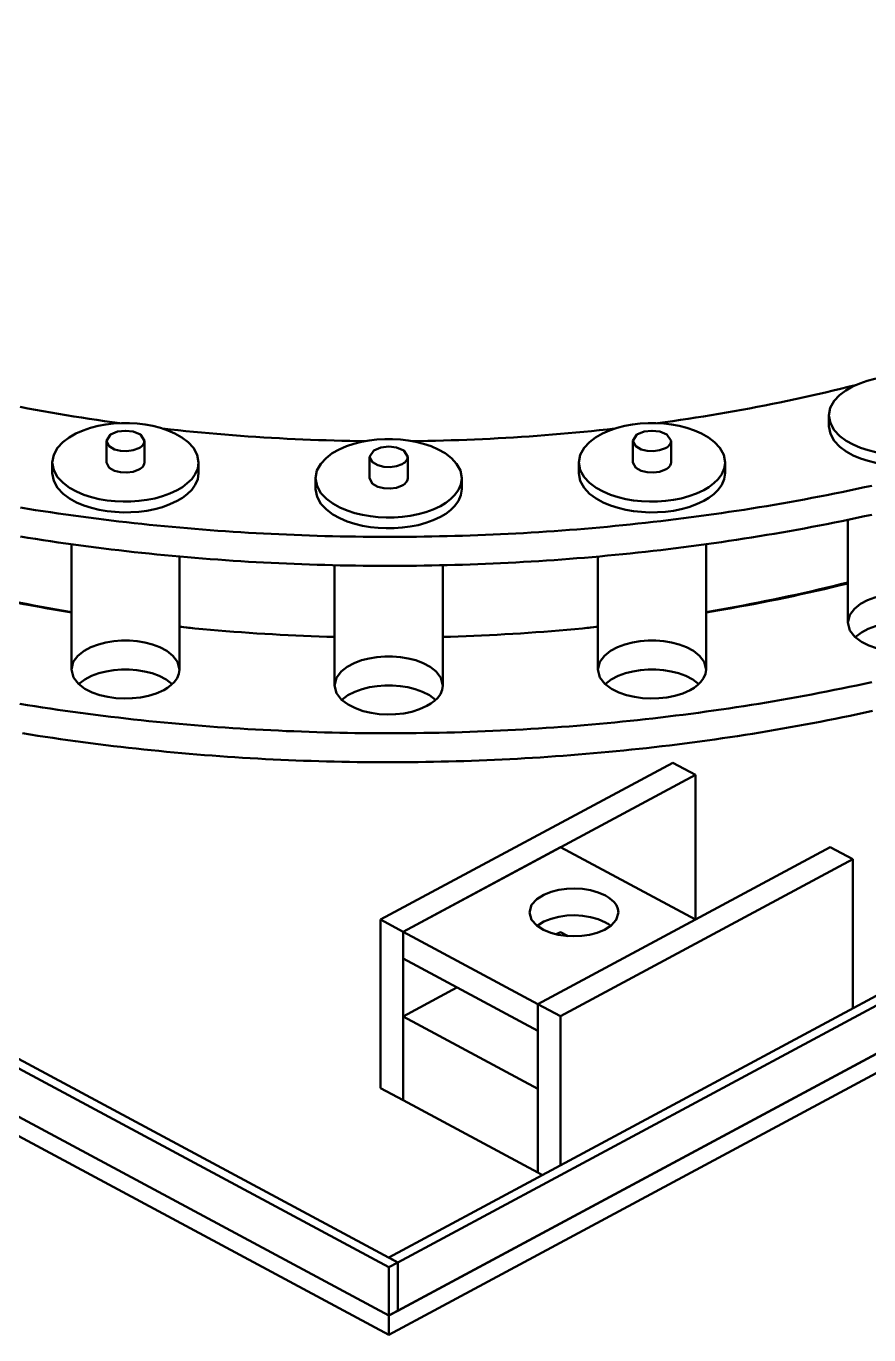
# Model space of a CAD drawing. Header units: millimetres. Extents: x 0 to 841, y 0 to 594.
# Drawn here: x 280.31 to 302.83, y 284.09 to 319.07 of the extents above; entities that cross this region are included whole.
import ezdxf

# ---------------------------------------------------------------- set-up
doc = ezdxf.new("R2010")
doc.units = ezdxf.units.MM
doc.layers.add('VIS', color=7, linetype='CONTINUOUS', lineweight=50)

msp = doc.modelspace()

# ---------------------------------------------------------------- linework, layer by layer
at = {"layer": 'VIS'}
for points in [[(228.694, 319.068), (290.24, 286.024)], [(228.453, 318.939), (290, 285.895)], [(290, 286.153), (351.066, 318.939)], [(290.24, 286.024), (351.306, 318.81)], [(228.453, 317.648), (290, 284.604)], [(228.453, 317.648), (290, 284.604)], [(290, 284.604), (351.547, 317.648)], [(290.24, 284.733), (351.306, 317.519)], [(228.453, 317.132), (290, 284.088)], [(290, 284.088), (351.547, 317.132)], [(305.674, 308.663), (305.637, 308.868), (305.536, 309.051), (305.393, 309.205), (305.226, 309.332), (305.044, 309.435), (304.851, 309.519), (304.652, 309.585), (304.449, 309.637), (304.242, 309.674), (304.034, 309.699), (303.824, 309.711), (303.614, 309.711), (303.405, 309.699), (303.197, 309.674), (302.99, 309.637), (302.787, 309.585), (302.588, 309.519), (302.395, 309.435), (302.213, 309.332), (302.046, 309.205), (301.903, 309.051), (301.802, 308.868), (301.764, 308.663)], [(297.185, 308.454), (297.39, 308.482), (297.595, 308.512), (297.801, 308.542), (298.006, 308.573), (298.211, 308.604), (298.416, 308.637), (298.621, 308.671), (298.825, 308.705), (299.03, 308.74), (299.234, 308.776), (299.438, 308.813), (299.642, 308.851), (299.846, 308.89), (300.05, 308.929), (300.253, 308.97), (300.457, 309.011), (300.66, 309.053), (300.863, 309.096), (301.065, 309.14), (301.268, 309.185), (301.47, 309.231), (301.672, 309.278), (301.874, 309.326), (302.076, 309.374), (302.277, 309.424), (302.479, 309.474)], [(297.185, 308.454), (297.39, 308.482), (297.595, 308.512), (297.801, 308.542), (298.006, 308.573), (298.211, 308.604), (298.416, 308.637), (298.621, 308.671), (298.825, 308.705), (299.03, 308.74), (299.234, 308.776), (299.438, 308.813), (299.642, 308.851), (299.846, 308.89), (300.05, 308.929), (300.253, 308.97), (300.457, 309.011), (300.66, 309.053), (300.863, 309.096), (301.065, 309.14), (301.268, 309.185), (301.47, 309.231), (301.672, 309.278), (301.874, 309.326), (302.076, 309.374), (302.277, 309.424), (302.479, 309.474)], [(280.154, 308.89), (280.358, 308.851), (280.562, 308.813), (280.766, 308.776), (280.97, 308.74), (281.175, 308.705), (281.379, 308.671), (281.584, 308.637), (281.789, 308.604), (281.994, 308.573), (282.199, 308.542), (282.405, 308.512), (282.61, 308.482), (282.815, 308.454)], [(280.154, 308.89), (280.358, 308.851), (280.562, 308.813), (280.766, 308.776), (280.97, 308.74), (281.175, 308.705), (281.379, 308.671), (281.584, 308.637), (281.789, 308.604), (281.994, 308.573), (282.199, 308.542), (282.405, 308.512), (282.61, 308.482), (282.815, 308.454)], [(301.764, 308.663), (301.803, 308.454), (301.908, 308.269), (302.054, 308.113), (302.225, 307.986), (302.412, 307.883), (302.608, 307.799), (302.811, 307.734), (303.019, 307.683), (303.229, 307.647), (303.441, 307.624), (303.655, 307.614), (303.868, 307.616), (304.081, 307.631), (304.293, 307.659), (304.502, 307.701), (304.708, 307.757), (304.909, 307.83), (305.102, 307.921)], [(301.764, 308.663), (301.764, 308.376)], [(284.919, 307.407), (284.881, 307.613), (284.78, 307.796), (284.638, 307.95), (284.471, 308.076), (284.288, 308.18), (284.096, 308.263), (283.897, 308.33), (283.693, 308.381), (283.487, 308.419), (283.278, 308.443), (283.069, 308.456), (282.859, 308.456), (282.649, 308.443), (282.441, 308.419), (282.235, 308.381), (282.031, 308.33), (281.832, 308.263), (281.64, 308.18), (281.457, 308.076), (281.29, 307.95), (281.148, 307.796), (281.047, 307.613), (281.009, 307.407)], [(283.474, 307.981), (283.365, 308.151), (283.172, 308.231), (282.964, 308.255), (282.756, 308.231), (282.563, 308.151), (282.454, 307.981)], [(283.956, 308.312), (284.164, 308.289), (284.372, 308.266), (284.579, 308.245), (284.787, 308.224), (284.995, 308.204), (285.203, 308.185), (285.411, 308.167), (285.62, 308.15), (285.828, 308.133), (286.036, 308.118), (286.245, 308.103), (286.453, 308.089), (286.661, 308.075), (286.87, 308.063), (287.079, 308.051), (287.287, 308.04), (287.496, 308.03), (287.705, 308.021), (287.913, 308.013), (288.122, 308.005), (288.331, 307.998), (288.54, 307.992), (288.748, 307.987), (288.957, 307.983), (289.166, 307.979), (289.375, 307.976)], [(283.956, 308.312), (284.164, 308.289), (284.372, 308.266), (284.579, 308.245), (284.787, 308.224), (284.995, 308.204), (285.203, 308.185), (285.411, 308.167), (285.62, 308.15), (285.828, 308.133), (286.036, 308.118), (286.245, 308.103), (286.453, 308.089), (286.661, 308.075), (286.87, 308.063), (287.079, 308.051), (287.287, 308.04), (287.496, 308.03), (287.705, 308.021), (287.913, 308.013), (288.122, 308.005), (288.331, 307.998), (288.54, 307.992), (288.748, 307.987), (288.957, 307.983), (289.166, 307.979), (289.375, 307.976)], [(290.625, 307.976), (290.834, 307.979), (291.043, 307.983), (291.252, 307.987), (291.46, 307.992), (291.669, 307.998), (291.878, 308.005), (292.087, 308.013), (292.295, 308.021), (292.504, 308.03), (292.713, 308.04), (292.921, 308.051), (293.13, 308.063), (293.339, 308.075), (293.547, 308.089), (293.755, 308.103), (293.964, 308.118), (294.172, 308.133), (294.38, 308.15), (294.589, 308.167), (294.797, 308.185), (295.005, 308.204), (295.213, 308.224), (295.421, 308.245), (295.628, 308.266), (295.836, 308.289), (296.044, 308.312)], [(290.625, 307.976), (290.834, 307.979), (291.043, 307.983), (291.252, 307.987), (291.46, 307.992), (291.669, 307.998), (291.878, 308.005), (292.087, 308.013), (292.295, 308.021), (292.504, 308.03), (292.713, 308.04), (292.921, 308.051), (293.13, 308.063), (293.339, 308.075), (293.547, 308.089), (293.755, 308.103), (293.964, 308.118), (294.172, 308.133), (294.38, 308.15), (294.589, 308.167), (294.797, 308.185), (295.005, 308.204), (295.213, 308.224), (295.421, 308.245), (295.628, 308.266), (295.836, 308.289), (296.044, 308.312)], [(298.991, 307.407), (298.953, 307.613), (298.852, 307.796), (298.71, 307.95), (298.543, 308.076), (298.36, 308.18), (298.168, 308.263), (297.969, 308.33), (297.765, 308.381), (297.559, 308.419), (297.351, 308.443), (297.141, 308.456), (296.931, 308.456), (296.722, 308.443), (296.513, 308.419), (296.307, 308.381), (296.103, 308.33), (295.904, 308.263), (295.712, 308.18), (295.529, 308.076), (295.362, 307.95), (295.22, 307.796), (295.119, 307.613), (295.081, 307.407)], [(297.546, 307.981), (297.437, 308.151), (297.244, 308.231), (297.036, 308.255), (296.828, 308.231), (296.635, 308.151), (296.526, 307.981)], [(301.764, 308.376), (301.803, 308.167), (301.908, 307.982), (302.054, 307.827), (302.225, 307.699), (302.412, 307.596), (302.608, 307.513), (302.811, 307.447), (303.019, 307.396), (303.229, 307.36), (303.441, 307.337), (303.655, 307.327), (303.868, 307.33), (304.081, 307.345), (304.293, 307.373), (304.502, 307.414), (304.708, 307.471), (304.909, 307.543), (305.102, 307.634)], [(282.454, 307.981), (282.529, 307.838), (282.674, 307.756), (282.836, 307.716), (283.003, 307.708), (283.168, 307.73), (283.325, 307.787)], [(282.454, 307.981), (282.454, 307.407)], [(283.325, 307.787), (283.361, 307.809), (283.395, 307.835), (283.426, 307.865), (283.451, 307.9), (283.468, 307.939), (283.474, 307.981)], [(283.474, 307.981), (283.474, 307.407)], [(291.955, 306.982), (291.917, 307.187), (291.816, 307.37), (291.674, 307.524), (291.507, 307.651), (291.324, 307.754), (291.132, 307.838), (290.933, 307.904), (290.729, 307.956), (290.523, 307.993), (290.314, 308.018), (290.105, 308.03), (289.895, 308.03), (289.686, 308.018), (289.477, 307.993), (289.271, 307.956), (289.067, 307.904), (288.868, 307.838), (288.676, 307.754), (288.493, 307.651), (288.326, 307.524), (288.184, 307.37), (288.083, 307.187), (288.045, 306.982)], [(290.51, 307.555), (290.401, 307.725), (290.208, 307.805), (290, 307.829), (289.792, 307.805), (289.599, 307.725), (289.49, 307.555)], [(296.526, 307.981), (296.602, 307.838), (296.746, 307.756), (296.908, 307.716), (297.075, 307.708), (297.24, 307.73), (297.397, 307.787)], [(296.526, 307.981), (296.526, 307.407)], [(297.397, 307.787), (297.433, 307.809), (297.468, 307.835), (297.498, 307.865), (297.523, 307.9), (297.54, 307.939), (297.546, 307.981)], [(297.546, 307.981), (297.546, 307.407)], [(289.49, 307.555), (289.565, 307.412), (289.71, 307.33), (289.872, 307.29), (290.039, 307.282), (290.204, 307.305), (290.361, 307.362)], [(289.49, 307.555), (289.49, 306.982)], [(290.361, 307.362), (290.397, 307.384), (290.431, 307.409), (290.462, 307.439), (290.487, 307.474), (290.504, 307.513), (290.51, 307.555)], [(290.51, 307.555), (290.51, 306.982)], [(281.009, 307.407), (281.048, 307.199), (281.152, 307.013), (281.298, 306.858), (281.469, 306.731), (281.656, 306.627), (281.853, 306.544), (282.056, 306.478), (282.263, 306.428), (282.473, 306.391), (282.686, 306.368), (282.899, 306.358), (283.112, 306.361), (283.325, 306.376), (283.537, 306.404), (283.746, 306.446), (283.952, 306.502), (284.153, 306.574), (284.346, 306.665)], [(281.009, 307.407), (281.009, 307.121)], [(282.454, 307.407), (282.529, 307.264), (282.674, 307.182), (282.836, 307.142), (283.003, 307.134), (283.168, 307.156), (283.325, 307.214)], [(283.325, 307.214), (283.361, 307.236), (283.395, 307.261), (283.426, 307.291), (283.451, 307.326), (283.468, 307.365), (283.474, 307.407)], [(284.346, 306.665), (284.487, 306.749), (284.618, 306.848), (284.735, 306.963), (284.831, 307.096), (284.896, 307.246), (284.919, 307.407)], [(284.919, 307.407), (284.919, 307.121)], [(295.081, 307.407), (295.12, 307.199), (295.224, 307.013), (295.37, 306.858), (295.542, 306.731), (295.728, 306.627), (295.925, 306.544), (296.128, 306.478), (296.335, 306.428), (296.546, 306.391), (296.758, 306.368), (296.971, 306.358), (297.185, 306.361), (297.398, 306.376), (297.609, 306.404), (297.819, 306.446), (298.025, 306.502), (298.225, 306.574), (298.419, 306.665)], [(295.081, 307.407), (295.081, 307.121)], [(296.526, 307.407), (296.602, 307.264), (296.746, 307.182), (296.908, 307.142), (297.075, 307.134), (297.24, 307.156), (297.397, 307.214)], [(297.397, 307.214), (297.433, 307.236), (297.468, 307.261), (297.498, 307.291), (297.523, 307.326), (297.54, 307.365), (297.546, 307.407)], [(298.419, 306.665), (298.559, 306.749), (298.69, 306.848), (298.807, 306.963), (298.903, 307.096), (298.968, 307.246), (298.991, 307.407)], [(298.991, 307.407), (298.991, 307.121)], [(280.157, 306.199), (280.359, 306.166), (280.561, 306.135), (280.763, 306.104), (280.965, 306.073), (281.167, 306.044), (281.37, 306.015), (281.572, 305.987), (281.775, 305.959), (281.977, 305.933), (282.18, 305.907), (282.383, 305.881), (282.586, 305.856), (282.789, 305.832), (282.992, 305.809), (283.195, 305.786), (283.398, 305.765), (283.602, 305.743), (283.805, 305.723), (284.008, 305.703), (284.212, 305.684), (284.415, 305.665), (284.619, 305.647), (284.823, 305.63), (285.027, 305.613), (285.23, 305.598), (285.434, 305.582), (285.638, 305.568), (285.842, 305.554), (286.046, 305.541), (286.25, 305.528), (286.454, 305.517), (286.658, 305.506), (286.862, 305.495), (287.067, 305.485), (287.271, 305.476), (287.475, 305.468), (287.679, 305.46), (287.884, 305.453), (288.088, 305.446), (288.292, 305.44), (288.497, 305.435), (288.701, 305.43), (288.905, 305.427), (289.11, 305.423), (289.314, 305.421), (289.519, 305.419), (289.723, 305.418), (289.927, 305.417), (290.132, 305.417), (290.336, 305.418), (290.541, 305.419), (290.745, 305.422), (290.949, 305.424), (291.154, 305.428), (291.358, 305.432), (291.562, 305.436), (291.767, 305.442), (291.971, 305.448), (292.175, 305.455), (292.38, 305.462), (292.584, 305.47), (292.788, 305.479), (292.992, 305.488), (293.197, 305.498), (293.401, 305.509), (293.605, 305.52), (293.809, 305.532), (294.013, 305.545), (294.217, 305.558), (294.421, 305.572), (294.625, 305.587), (294.829, 305.602), (295.032, 305.618), (295.236, 305.635), (295.44, 305.652), (295.643, 305.67), (295.847, 305.689), (296.05, 305.708), (296.254, 305.729), (296.457, 305.749), (296.66, 305.771), (296.864, 305.793), (297.067, 305.816), (297.27, 305.839), (297.473, 305.863), (297.676, 305.888), (297.879, 305.914), (298.081, 305.94), (298.284, 305.967), (298.486, 305.995), (298.689, 306.023), (298.891, 306.052), (299.093, 306.082), (299.296, 306.113), (299.498, 306.144), (299.699, 306.176), (299.901, 306.208), (300.103, 306.242), (300.304, 306.276), (300.506, 306.31), (300.707, 306.346), (300.908, 306.382), (301.109, 306.419), (301.31, 306.457), (301.511, 306.495), (301.712, 306.534), (301.912, 306.574), (302.113, 306.615), (302.313, 306.656), (302.513, 306.698), (302.713, 306.741), (302.912, 306.785)], [(281.009, 307.121), (281.048, 306.912), (281.152, 306.726), (281.298, 306.571), (281.469, 306.444), (281.656, 306.34), (281.853, 306.257), (282.056, 306.191), (282.263, 306.141), (282.473, 306.105), (282.686, 306.082), (282.899, 306.072), (283.112, 306.074), (283.325, 306.089), (283.537, 306.117), (283.746, 306.159), (283.952, 306.215), (284.153, 306.288), (284.346, 306.378)], [(284.346, 306.378), (284.487, 306.463), (284.618, 306.561), (284.735, 306.676), (284.831, 306.809), (284.896, 306.959), (284.919, 307.121)], [(288.045, 306.982), (288.084, 306.773), (288.188, 306.587), (288.334, 306.432), (288.506, 306.305), (288.692, 306.202), (288.889, 306.118), (289.092, 306.052), (289.299, 306.002), (289.51, 305.966), (289.722, 305.943), (289.935, 305.933), (290.149, 305.935), (290.362, 305.95), (290.573, 305.978), (290.783, 306.02), (290.988, 306.076), (291.189, 306.149), (291.382, 306.24)], [(288.045, 306.982), (288.045, 306.695)], [(289.49, 306.982), (289.565, 306.838), (289.71, 306.757), (289.872, 306.717), (290.039, 306.709), (290.204, 306.731), (290.361, 306.788)], [(290.361, 306.788), (290.397, 306.81), (290.431, 306.836), (290.462, 306.866), (290.487, 306.9), (290.504, 306.94), (290.51, 306.982)], [(291.382, 306.24), (291.523, 306.324), (291.654, 306.422), (291.771, 306.537), (291.867, 306.67), (291.932, 306.82), (291.955, 306.982)], [(291.955, 306.982), (291.955, 306.695)], [(295.081, 307.121), (295.12, 306.912), (295.224, 306.726), (295.37, 306.571), (295.542, 306.444), (295.728, 306.34), (295.925, 306.257), (296.128, 306.191), (296.335, 306.141), (296.546, 306.105), (296.758, 306.082), (296.971, 306.072), (297.185, 306.074), (297.398, 306.089), (297.609, 306.117), (297.819, 306.159), (298.025, 306.215), (298.225, 306.288), (298.419, 306.378)], [(298.419, 306.378), (298.559, 306.463), (298.69, 306.561), (298.807, 306.676), (298.903, 306.809), (298.968, 306.959), (298.991, 307.121)], [(288.045, 306.695), (288.084, 306.486), (288.188, 306.301), (288.334, 306.145), (288.506, 306.018), (288.692, 305.915), (288.889, 305.831), (289.092, 305.765), (289.299, 305.715), (289.51, 305.679), (289.722, 305.656), (289.935, 305.646), (290.149, 305.648), (290.362, 305.663), (290.573, 305.691), (290.783, 305.733), (290.988, 305.789), (291.189, 305.862), (291.382, 305.953)], [(291.382, 305.953), (291.523, 306.037), (291.654, 306.135), (291.771, 306.25), (291.867, 306.383), (291.932, 306.533), (291.955, 306.695)], [(280.157, 305.424), (280.359, 305.392), (280.561, 305.36), (280.763, 305.329), (280.965, 305.299), (281.167, 305.269), (281.37, 305.241), (281.572, 305.212), (281.775, 305.185), (281.977, 305.158), (282.18, 305.132), (282.383, 305.107), (282.586, 305.082), (282.789, 305.058), (282.992, 305.035), (283.195, 305.012), (283.398, 304.99), (283.602, 304.969), (283.805, 304.948), (284.008, 304.928), (284.212, 304.909), (284.415, 304.891), (284.619, 304.873), (284.823, 304.856), (285.027, 304.839), (285.23, 304.823), (285.434, 304.808), (285.638, 304.794), (285.842, 304.78), (286.046, 304.767), (286.25, 304.754), (286.454, 304.742), (286.658, 304.731), (286.862, 304.721), (287.067, 304.711), (287.271, 304.702), (287.475, 304.693), (287.679, 304.685), (287.884, 304.678), (288.088, 304.672), (288.292, 304.666), (288.497, 304.661), (288.701, 304.656), (288.905, 304.652), (289.11, 304.649), (289.314, 304.646), (289.519, 304.644), (289.723, 304.643), (289.927, 304.643), (290.132, 304.643), (290.336, 304.644), (290.541, 304.645), (290.745, 304.647), (290.949, 304.65), (291.154, 304.653), (291.358, 304.657), (291.562, 304.662), (291.767, 304.667), (291.971, 304.673), (292.175, 304.68), (292.38, 304.687), (292.584, 304.695), (292.788, 304.704), (292.992, 304.713), (293.197, 304.724), (293.401, 304.734), (293.605, 304.746), (293.809, 304.758), (294.013, 304.77), (294.217, 304.784), (294.421, 304.798), (294.625, 304.812), (294.829, 304.828), (295.032, 304.844), (295.236, 304.86), (295.44, 304.878), (295.643, 304.896), (295.847, 304.915), (296.05, 304.934), (296.254, 304.954), (296.457, 304.975), (296.66, 304.996), (296.864, 305.018), (297.067, 305.041), (297.27, 305.065), (297.473, 305.089), (297.676, 305.114), (297.879, 305.14), (298.081, 305.166), (298.284, 305.193), (298.486, 305.22), (298.689, 305.249), (298.891, 305.278), (299.093, 305.308), (299.296, 305.338), (299.498, 305.369), (299.699, 305.401), (299.901, 305.434), (300.103, 305.467), (300.304, 305.501), (300.506, 305.536), (300.707, 305.571), (300.908, 305.608), (301.109, 305.645), (301.31, 305.682), (301.511, 305.721), (301.712, 305.76), (301.912, 305.8), (302.113, 305.84), (302.313, 305.882), (302.513, 305.924), (302.713, 305.967), (302.912, 306.01)], [(302.274, 305.874), (302.274, 303.127)], [(281.519, 305.22), (281.519, 301.871)], [(298.481, 305.22), (298.481, 301.871)], [(284.409, 304.891), (284.409, 301.871)], [(295.591, 304.891), (295.591, 301.871)], [(288.555, 304.659), (288.555, 301.446)], [(291.445, 304.659), (291.445, 301.446)], [(277.726, 304.201), (277.923, 304.151), (278.122, 304.102), (278.32, 304.054), (278.518, 304.007), (278.717, 303.961), (278.916, 303.916), (279.115, 303.871), (279.315, 303.828), (279.514, 303.785), (279.714, 303.743), (279.914, 303.703), (280.114, 303.663), (280.314, 303.624), (280.514, 303.586), (280.715, 303.548), (280.916, 303.512), (281.117, 303.476), (281.318, 303.441), (281.519, 303.407)], [(277.726, 304.174), (277.935, 304.122), (278.144, 304.072), (278.353, 304.023), (278.563, 303.974), (278.773, 303.927), (278.983, 303.881), (279.193, 303.835), (279.404, 303.791), (279.614, 303.747), (279.825, 303.705), (280.036, 303.663), (280.248, 303.622), (280.459, 303.583), (280.671, 303.544), (280.882, 303.506), (281.094, 303.469), (281.307, 303.433), (281.519, 303.398)], [(298.481, 303.407), (298.682, 303.441), (298.883, 303.476), (299.084, 303.512), (299.285, 303.548), (299.486, 303.586), (299.686, 303.624), (299.886, 303.663), (300.086, 303.703), (300.286, 303.743), (300.486, 303.785), (300.685, 303.828), (300.885, 303.871), (301.084, 303.916), (301.283, 303.961), (301.482, 304.007), (301.68, 304.054), (301.878, 304.102), (302.077, 304.151), (302.274, 304.201)], [(298.481, 303.398), (298.693, 303.433), (298.906, 303.469), (299.118, 303.506), (299.329, 303.544), (299.541, 303.583), (299.752, 303.622), (299.964, 303.663), (300.175, 303.705), (300.386, 303.747), (300.596, 303.791), (300.807, 303.835), (301.017, 303.881), (301.227, 303.927), (301.437, 303.974), (301.647, 304.023), (301.856, 304.072), (302.065, 304.122), (302.274, 304.174)], [(302.274, 303.127), (302.324, 303.329), (302.449, 303.497), (302.613, 303.626), (302.799, 303.725), (302.995, 303.798), (303.198, 303.851), (303.405, 303.884), (303.614, 303.901), (303.824, 303.901), (304.034, 303.884), (304.241, 303.851), (304.444, 303.798), (304.64, 303.725), (304.825, 303.626), (304.99, 303.497), (305.115, 303.329), (305.164, 303.127)], [(284.409, 303.014), (284.468, 303.008), (284.528, 303.001), (284.587, 302.995), (284.647, 302.989), (284.707, 302.983), (284.766, 302.977)], [(284.409, 303.013), (284.616, 302.992), (284.822, 302.972), (285.029, 302.952), (285.236, 302.933), (285.443, 302.915), (285.65, 302.898), (285.857, 302.882), (286.065, 302.866), (286.272, 302.852), (286.479, 302.838), (286.687, 302.825), (286.894, 302.812), (287.102, 302.801), (287.309, 302.79), (287.517, 302.78), (287.724, 302.771), (287.932, 302.763), (288.14, 302.755), (288.347, 302.749), (288.555, 302.743)], [(291.445, 302.743), (291.653, 302.749), (291.86, 302.755), (292.068, 302.763), (292.276, 302.771), (292.483, 302.78), (292.691, 302.79), (292.898, 302.801), (293.106, 302.812), (293.313, 302.825), (293.521, 302.838), (293.728, 302.852), (293.935, 302.866), (294.143, 302.882), (294.35, 302.898), (294.557, 302.915), (294.764, 302.933), (294.971, 302.952), (295.178, 302.972), (295.384, 302.992), (295.591, 303.013)], [(295.234, 302.977), (295.293, 302.983), (295.353, 302.989), (295.413, 302.995), (295.472, 303.001), (295.532, 303.008), (295.591, 303.014)], [(304.741, 302.578), (304.542, 302.489), (304.333, 302.425), (304.119, 302.381), (303.902, 302.357), (303.684, 302.351), (303.465, 302.363), (303.249, 302.393), (303.036, 302.443), (302.83, 302.515), (302.635, 302.614), (302.461, 302.745), (302.328, 302.917), (302.274, 303.127)], [(302.467, 302.74), (302.632, 302.863), (302.815, 302.957), (303.008, 303.028), (303.208, 303.078), (303.411, 303.11), (303.616, 303.126), (303.822, 303.126), (304.028, 303.11), (304.231, 303.078), (304.431, 303.028), (304.624, 302.957), (304.807, 302.863), (304.972, 302.74)], [(281.519, 301.871), (281.569, 302.073), (281.693, 302.241), (281.858, 302.371), (282.043, 302.469), (282.24, 302.543), (282.443, 302.595), (282.65, 302.629), (282.859, 302.645), (283.069, 302.645), (283.278, 302.629), (283.485, 302.595), (283.688, 302.543), (283.885, 302.469), (284.07, 302.371), (284.234, 302.241), (284.359, 302.073), (284.409, 301.871)], [(295.591, 301.871), (295.641, 302.073), (295.766, 302.241), (295.93, 302.371), (296.115, 302.469), (296.312, 302.543), (296.515, 302.595), (296.722, 302.629), (296.931, 302.645), (297.141, 302.645), (297.35, 302.629), (297.557, 302.595), (297.76, 302.543), (297.957, 302.469), (298.142, 302.371), (298.307, 302.241), (298.431, 302.073), (298.481, 301.871)], [(288.555, 301.446), (288.605, 301.648), (288.73, 301.815), (288.894, 301.945), (289.079, 302.044), (289.276, 302.117), (289.479, 302.169), (289.686, 302.203), (289.895, 302.22), (290.105, 302.22), (290.314, 302.203), (290.521, 302.169), (290.724, 302.117), (290.921, 302.044), (291.106, 301.945), (291.27, 301.815), (291.395, 301.648), (291.445, 301.446)], [(280.143, 300.952), (280.345, 300.919), (280.547, 300.888), (280.749, 300.857), (280.951, 300.826), (281.154, 300.797), (281.356, 300.768), (281.559, 300.739), (281.761, 300.712), (281.964, 300.685), (282.167, 300.659), (282.37, 300.634), (282.573, 300.609), (282.776, 300.585), (282.979, 300.561), (283.182, 300.539), (283.386, 300.517), (283.589, 300.495), (283.792, 300.475), (283.996, 300.455), (284.2, 300.436), (284.403, 300.417), (284.607, 300.399), (284.811, 300.382), (285.014, 300.365), (285.218, 300.349), (285.422, 300.334), (285.626, 300.32), (285.83, 300.306), (286.034, 300.293), (286.238, 300.28), (286.443, 300.268), (286.647, 300.257), (286.851, 300.246), (287.055, 300.237), (287.26, 300.227), (287.464, 300.219), (287.668, 300.211), (287.873, 300.204), (288.077, 300.197), (288.281, 300.191), (288.486, 300.186), (288.69, 300.181), (288.895, 300.178), (289.099, 300.174), (289.304, 300.172), (289.508, 300.17), (289.713, 300.169), (289.917, 300.168), (290.122, 300.168), (290.326, 300.169), (290.531, 300.17), (290.735, 300.172), (290.94, 300.175), (291.144, 300.178), (291.349, 300.182), (291.553, 300.187), (291.757, 300.192), (291.962, 300.198), (292.166, 300.205), (292.371, 300.212), (292.575, 300.22), (292.779, 300.229), (292.984, 300.238), (293.188, 300.248), (293.392, 300.259), (293.596, 300.27), (293.8, 300.282), (294.004, 300.295), (294.208, 300.308), (294.413, 300.322), (294.616, 300.337), (294.82, 300.352), (295.024, 300.368), (295.228, 300.385), (295.432, 300.402), (295.636, 300.42), (295.839, 300.439), (296.043, 300.459), (296.246, 300.479), (296.45, 300.499), (296.653, 300.521), (296.856, 300.543), (297.06, 300.566), (297.263, 300.589), (297.466, 300.613), (297.669, 300.638), (297.872, 300.664), (298.074, 300.69), (298.277, 300.717), (298.48, 300.745), (298.682, 300.773), (298.885, 300.802), (299.087, 300.832), (299.289, 300.862), (299.491, 300.894), (299.693, 300.926), (299.895, 300.958), (300.097, 300.991), (300.299, 301.026), (300.5, 301.06), (300.702, 301.096), (300.903, 301.132), (301.104, 301.169), (301.305, 301.207), (301.506, 301.245), (301.707, 301.284), (301.907, 301.324), (302.108, 301.365), (302.308, 301.406), (302.508, 301.448), (302.708, 301.491), (302.908, 301.535)], [(283.986, 301.323), (283.786, 301.234), (283.578, 301.169), (283.364, 301.126), (283.146, 301.102), (282.928, 301.096), (282.71, 301.108), (282.494, 301.138), (282.281, 301.188), (282.075, 301.26), (281.88, 301.358), (281.706, 301.49), (281.573, 301.662), (281.519, 301.871)], [(281.712, 301.484), (281.876, 301.608), (282.059, 301.702), (282.253, 301.772), (282.452, 301.822), (282.656, 301.855), (282.861, 301.871), (283.067, 301.871), (283.272, 301.855), (283.476, 301.822), (283.675, 301.772), (283.869, 301.702), (284.052, 301.608), (284.216, 301.484)], [(284.409, 301.871), (284.392, 301.752), (284.344, 301.641), (284.273, 301.543), (284.186, 301.458), (284.09, 301.385), (283.986, 301.323)], [(298.058, 301.323), (297.859, 301.234), (297.65, 301.169), (297.436, 301.126), (297.219, 301.102), (297, 301.096), (296.782, 301.108), (296.566, 301.138), (296.353, 301.188), (296.147, 301.26), (295.952, 301.358), (295.778, 301.49), (295.645, 301.662), (295.591, 301.871)], [(295.784, 301.484), (295.948, 301.608), (296.131, 301.702), (296.325, 301.772), (296.524, 301.822), (296.728, 301.855), (296.933, 301.871), (297.139, 301.871), (297.344, 301.855), (297.548, 301.822), (297.747, 301.772), (297.941, 301.702), (298.124, 301.608), (298.288, 301.484)], [(298.481, 301.871), (298.464, 301.752), (298.416, 301.641), (298.345, 301.543), (298.259, 301.458), (298.162, 301.385), (298.058, 301.323)], [(291.022, 300.897), (290.823, 300.808), (290.614, 300.743), (290.4, 300.7), (290.183, 300.676), (289.964, 300.67), (289.746, 300.682), (289.53, 300.712), (289.317, 300.762), (289.111, 300.834), (288.916, 300.933), (288.742, 301.064), (288.609, 301.236), (288.555, 301.446)], [(288.748, 301.059), (288.912, 301.182), (289.095, 301.276), (289.289, 301.347), (289.488, 301.397), (289.692, 301.429), (289.897, 301.445), (290.103, 301.445), (290.308, 301.429), (290.512, 301.397), (290.711, 301.347), (290.905, 301.276), (291.088, 301.182), (291.252, 301.059)], [(291.445, 301.446), (291.428, 301.326), (291.38, 301.215), (291.309, 301.117), (291.223, 301.032), (291.126, 300.959), (291.022, 300.897)], [(280.216, 300.166), (280.417, 300.133), (280.619, 300.102), (280.821, 300.071), (281.023, 300.041), (281.225, 300.012), (281.427, 299.983), (281.629, 299.955), (281.831, 299.928), (282.033, 299.902), (282.236, 299.876), (282.438, 299.851), (282.641, 299.826), (282.844, 299.802), (283.046, 299.779), (283.249, 299.757), (283.452, 299.735), (283.655, 299.714), (283.858, 299.694), (284.061, 299.674), (284.264, 299.655), (284.468, 299.637), (284.671, 299.619), (284.874, 299.602), (285.078, 299.586), (285.281, 299.57), (285.485, 299.555), (285.688, 299.541), (285.892, 299.527), (286.095, 299.514), (286.299, 299.502), (286.503, 299.49), (286.707, 299.479), (286.91, 299.469), (287.114, 299.459), (287.318, 299.45), (287.522, 299.442), (287.726, 299.434), (287.93, 299.427), (288.134, 299.421), (288.338, 299.415), (288.542, 299.41), (288.746, 299.406), (288.95, 299.402), (289.154, 299.399), (289.358, 299.397), (289.562, 299.395), (289.766, 299.394), (289.97, 299.393), (290.174, 299.394), (290.378, 299.395), (290.582, 299.396), (290.786, 299.398), (290.99, 299.401), (291.194, 299.405), (291.398, 299.409), (291.602, 299.414), (291.806, 299.419), (292.01, 299.425), (292.214, 299.432), (292.418, 299.44), (292.622, 299.448), (292.826, 299.457), (293.03, 299.466), (293.234, 299.476), (293.438, 299.487), (293.641, 299.498), (293.845, 299.511), (294.049, 299.523), (294.252, 299.537), (294.456, 299.551), (294.659, 299.566), (294.863, 299.581), (295.066, 299.597), (295.27, 299.614), (295.473, 299.632), (295.676, 299.65), (295.879, 299.668), (296.083, 299.688), (296.286, 299.708), (296.489, 299.729), (296.691, 299.75), (296.894, 299.773), (297.097, 299.796), (297.3, 299.819), (297.502, 299.843), (297.705, 299.868), (297.907, 299.894), (298.11, 299.92), (298.312, 299.947), (298.514, 299.975), (298.716, 300.004), (298.918, 300.033), (299.12, 300.062), (299.322, 300.093), (299.524, 300.124), (299.725, 300.156), (299.927, 300.189), (300.128, 300.222), (300.329, 300.256), (300.53, 300.291), (300.731, 300.327), (300.932, 300.363), (301.133, 300.4), (301.333, 300.437), (301.534, 300.476), (301.734, 300.515), (301.934, 300.555), (302.134, 300.596), (302.334, 300.637), (302.533, 300.679), (302.733, 300.722), (302.932, 300.766)], [(289.781, 295.185), (297.594, 299.38)], [(298.195, 299.058), (297.594, 299.38)], [(290.382, 294.863), (298.195, 299.058)], [(298.195, 295.185), (298.195, 299.058)], [(290.382, 294.863), (294.589, 297.121)], [(293.988, 292.926), (301.801, 297.121)], [(298.195, 295.185), (294.589, 297.121)], [(302.402, 296.799), (301.801, 297.121)], [(294.589, 292.604), (302.402, 296.799)], [(302.402, 292.812), (302.402, 296.799)], [(293.76, 295.379), (293.82, 295.58), (293.963, 295.736), (294.143, 295.849), (294.34, 295.928), (294.546, 295.98), (294.757, 296.009), (294.969, 296.018), (295.181, 296.005), (295.391, 295.972), (295.596, 295.915), (295.791, 295.831)], [(295.791, 295.831), (295.877, 295.779), (295.956, 295.719), (296.027, 295.649), (296.086, 295.569), (296.125, 295.477), (296.14, 295.379)], [(296.14, 295.379), (296.081, 295.18), (295.941, 295.025), (295.764, 294.913), (295.57, 294.834), (295.367, 294.78), (295.159, 294.75), (294.95, 294.74), (294.74, 294.75), (294.532, 294.78), (294.329, 294.834), (294.135, 294.913), (293.958, 295.025), (293.819, 295.18), (293.76, 295.379)], [(293.965, 295.02), (294.145, 295.132), (294.342, 295.211), (294.548, 295.263), (294.758, 295.292), (294.97, 295.301), (295.182, 295.288), (295.392, 295.255), (295.596, 295.198), (295.791, 295.113)], [(290.382, 294.863), (289.781, 295.185)], [(289.781, 290.682), (289.781, 295.185)], [(293.988, 292.926), (298.195, 295.185)], [(295.791, 295.113), (295.816, 295.1), (295.841, 295.085), (295.865, 295.07), (295.889, 295.054), (295.912, 295.038), (295.934, 295.02)], [(290.382, 290.359), (290.382, 294.863)], [(293.988, 292.926), (290.382, 294.863)], [(290.382, 294.145), (290.382, 294.863)], [(294.473, 294.793), (294.589, 294.855)], [(294.794, 294.745), (294.589, 294.855)], [(293.988, 292.209), (290.382, 294.145)], [(290.382, 292.596), (291.824, 293.371)], [(294.589, 292.604), (293.988, 292.926)], [(293.988, 288.423), (293.988, 292.926)], [(293.988, 292.209), (293.988, 292.926)], [(293.988, 290.66), (290.382, 292.596)], [(290.382, 290.359), (290.382, 292.596)], [(294.589, 288.617), (294.589, 292.604)], [(290.382, 290.359), (289.781, 290.682)], [(293.988, 288.423), (290.382, 290.359)], [(293.988, 288.423), (293.988, 290.66)], [(294.108, 288.358), (293.988, 288.423)], [(290, 286.153), (290.24, 286.024)], [(290, 285.895), (290.24, 286.024)], [(290, 284.604), (290, 285.895)], [(290.24, 284.733), (290.24, 286.024)], [(290.24, 284.733), (290.24, 286.024)], [(290, 284.604), (290.24, 284.733)], [(290, 284.088), (290, 284.604)]]:
    msp.add_lwpolyline(points, dxfattribs=at)

doc.saveas('drawing.dxf')
